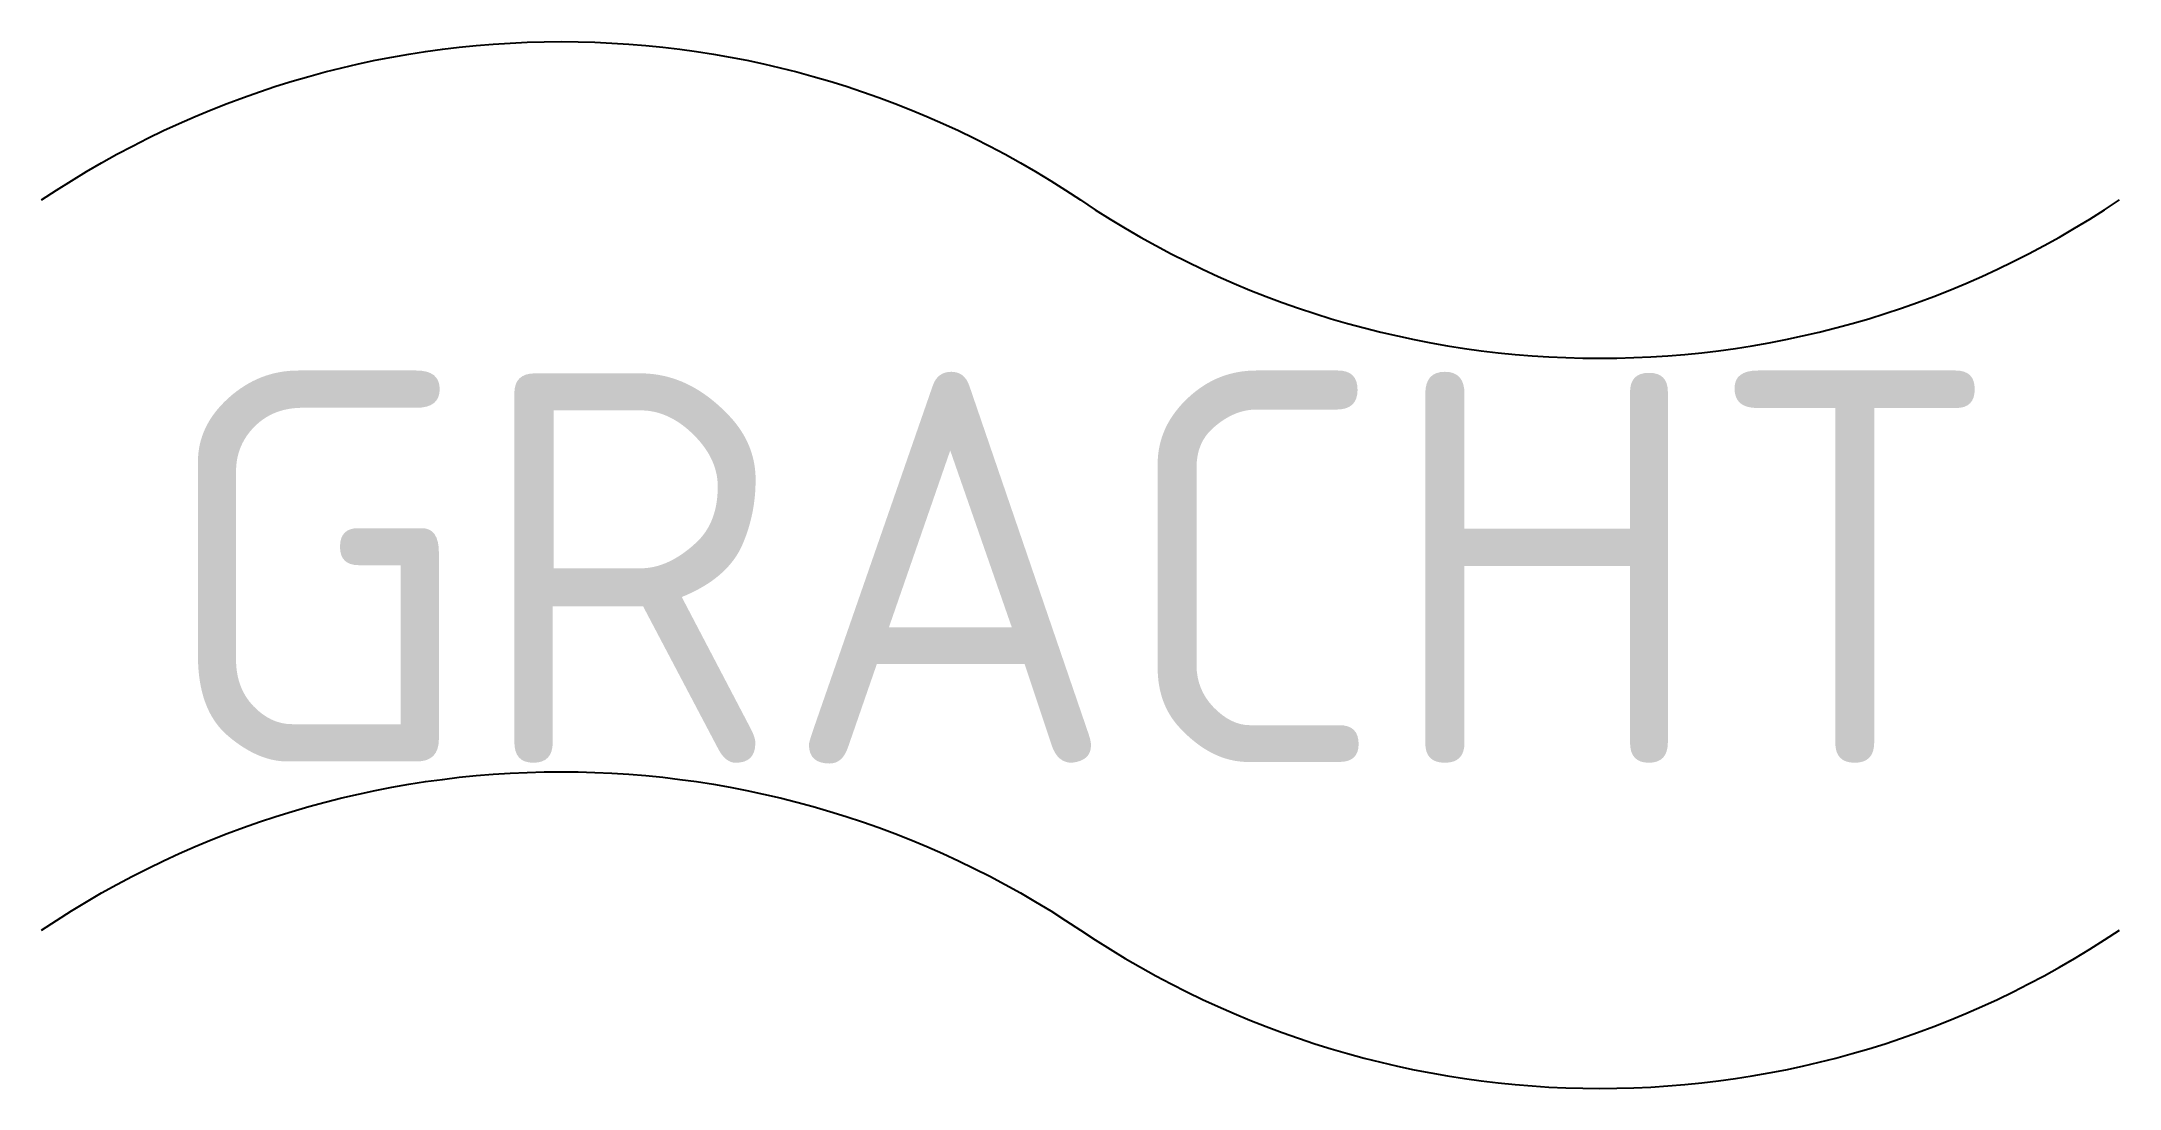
# Model space of a CAD drawing. Extents: x -6.6 to 6.7, y -3.3 to 3.4.
import ezdxf
from ezdxf.enums import TextEntityAlignment as Align

# ---------------------------------------------------------------- set-up
doc = ezdxf.new("R2010")
doc.units = 0
doc.styles.add('NLCS-ISO', font='NLCS-ISO.ttf')

msp = doc.modelspace()

# ---------------------------------------------------------------- linework, layer by layer
for points in [[(-6.64, 2.349, -0.304698), (0.005, 2.349, 0.304698), (6.651, 2.349, -1.130359)], [(-6.64, -2.32, -0.304698), (0.005, -2.32, 0.304698), (6.651, -2.32, -1.130359)]]:
    msp.add_lwpolyline(points, format="xyb")

# ---------------------------------------------------------------- texts
at = {"style": 'NLCS-ISO'}
msp.add_text('GRACHT', height=2.5, dxfattribs=at).set_placement((0, 0), align=Align.MIDDLE_CENTER)

doc.saveas('drawing.dxf')
